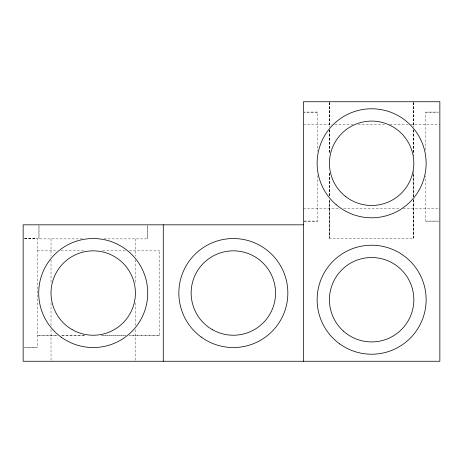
<?xml version="1.0" encoding="UTF-8"?>
<svg xmlns="http://www.w3.org/2000/svg" width="463" height="463" viewBox="0 0 463 463"><rect width="100%" height="100%" fill="white"/><g stroke="black" fill="none" stroke-linecap="round" stroke-linejoin="round"><path stroke-width="0.35" stroke-dasharray="2.31 1.74" d="M317.479 112.115L304.116 112.115L317.479 112.133L317.479 151.222M425.786 112.115L438.444 112.115L425.786 112.144L425.786 151.129M303.41 124.425L332.202 124.425M334.755 124.425L353.801 124.425M358.119 124.425L384.423 124.425M389.794 124.425L408.175 124.425M410.669 124.425L439.85 124.425M303.41 208.819L339.79 208.819M343.72 208.819L400.258 208.819M403.14 208.819L439.85 208.819M304.116 221.111L317.479 221.111M425.786 221.094L438.444 221.094M304.116 221.129L317.479 221.129L317.479 174.47M438.444 221.129L425.786 221.129L425.786 175.79M24.556 238.532L37.214 238.532L37.214 347.545L24.556 347.51M24.556 238.59L37.214 238.59M24.556 238.74L37.214 238.74M82.449 238.885L38.909 238.885L38.909 225.522M103.978 238.885L147.518 238.885L147.518 225.522M37.214 250.842L57.371 250.871M60.971 250.842L84.006 250.842M102.722 250.842L126.474 250.842M129.356 250.842L159.59 250.871M159.59 335.206L129.356 335.206L159.59 335.235L159.59 250.842M24.556 347.337L37.214 347.337M413.829 102.462L413.824 127.007M413.8 129.895L413.829 155.886M413.824 171.044L413.8 197.035M413.829 199.2L413.8 238.179L329.436 238.179L329.436 199.923M413.615 102.462L413.615 127.007M413.615 129.895L413.615 152.998M413.615 173.932L413.615 197.035M413.615 199.923L413.615 238.179M413.552 102.462L413.552 127.007M413.552 129.895L413.552 152.998M413.552 173.932L413.552 197.035M413.552 199.923L413.552 238.179M329.708 102.462L329.708 127.007M329.708 129.895L329.708 153.722M329.708 173.208L329.708 196.312M329.708 199.923L329.708 238.179M329.644 102.462L329.644 127.007M329.644 129.895L329.644 153.722M329.644 173.208L329.644 196.312M329.644 199.923L329.644 238.179M329.436 102.462L329.436 127.007M329.436 129.895L329.436 153.722M329.436 173.208L329.436 196.312M147.396 225.522L147.396 238.885M135.41 238.885L135.41 256.161M135.41 259.76L135.41 282.795M135.41 302.952L135.41 326.704M135.41 329.587L135.41 361.256M51.023 238.885L51.017 256.161M51.023 259.76L51.017 282.795M51.023 302.952L51.017 326.704M51.017 329.587L51.023 361.256M39.031 225.522L39.031 238.885M57.371 335.206L37.214 335.206L57.371 335.235M84.723 335.206L60.971 335.206L84.723 335.235M125.757 335.206L101.281 335.206L125.757 335.235"/><path stroke-width="0.69" d="M303.41 224.821L23.15 224.821L23.15 361.256L439.85 361.256L439.85 101.744L303.41 101.744L303.41 361.256M163.283 224.821L163.283 361.256M336.097 204.611A54.507 54.507 0 0 0 425.19 173.388A54.507 54.507 0 0 0 353.599 111.843A54.507 54.507 0 0 0 336.097 204.611M339.807 343.968A54.507 54.507 0 0 0 425.862 305.152A54.507 54.507 0 0 0 349.218 250.037A54.507 54.507 0 0 0 339.807 343.968M345.537 196.445A42.197 42.197 0 0 0 413.395 169.296A42.197 42.197 0 0 0 355.954 124.101A42.197 42.197 0 0 0 345.537 196.445M343.367 331.051A42.197 42.197 0 0 0 412.898 308.532A42.197 42.197 0 0 0 358.628 259.575A42.197 42.197 0 0 0 343.367 331.051M201.202 337.052A54.507 54.507 0 0 0 287.54 298.866A54.507 54.507 0 0 0 211.302 243.191A54.507 54.507 0 0 0 201.202 337.052M61.232 337.174A54.507 54.507 0 0 0 147.431 298.67A54.507 54.507 0 0 0 70.984 243.272A54.507 54.507 0 0 0 61.232 337.174M72.118 329.581A42.197 42.197 0 0 0 135.41 293.038A42.197 42.197 0 0 0 72.118 256.496A42.197 42.197 0 0 0 72.118 329.581M212.245 329.581A42.197 42.197 0 0 0 275.543 293.038A42.197 42.197 0 0 0 212.245 256.496A42.197 42.197 0 0 0 212.245 329.581"/></g></svg>
